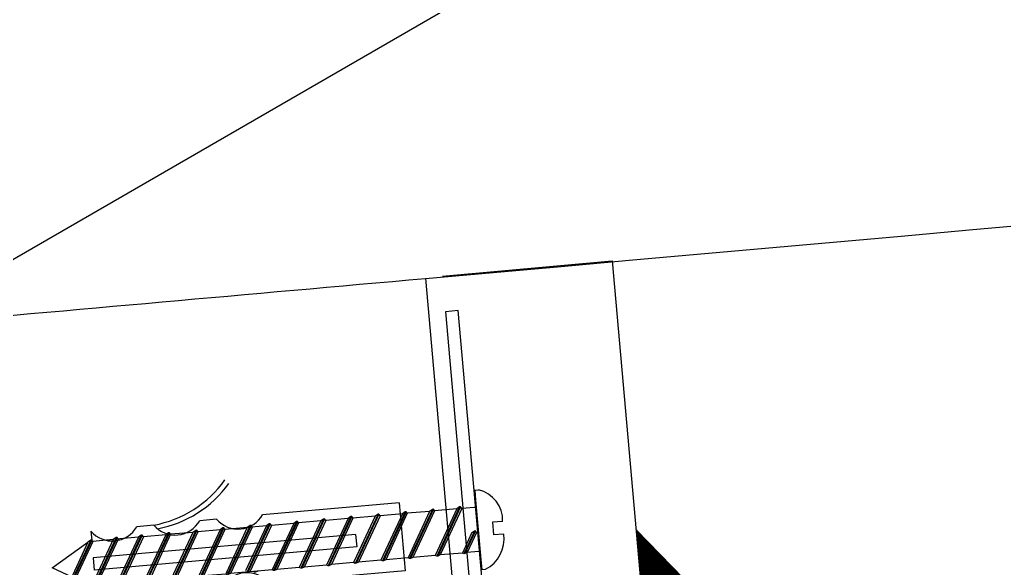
# Model space of a CAD drawing. Header units: inches. Extents: x 0 to 1813292486, y 0 to 3473589894.
# Drawn here: x 600646900.1 to 600647015.5, y 3473202910.1 to 3473202974.4 of the extents above; entities that cross this region are included whole.
import ezdxf

# ---------------------------------------------------------------- set-up
doc = ezdxf.new("R2010")
doc.units = ezdxf.units.IN
doc.header["$LTSCALE"] = 1000
doc.header["$MEASUREMENT"] = 0
for name, color, linetype in [('A-Anno-Note', 241, 'Continuous'), ('AX-MALL-P02-200$0$A-Anno-Note', 241, 'Continuous'), ('AX-MALL-WALL-P02$0$A-Anno-Note', 241, 'Continuous'), ('AX-MALL-WALL-P02-QT$0$0BJECT', 7, 'Continuous'), ('AX-MALL-WALL-P02-QT$0$1', 1, 'Continuous'), ('AX-MALL-WALL-P02-QT$0$8', 8, 'Continuous'), ('AX-MALL-WALL-P02-QT$0$8 填充 虚线 打断线 0.1', 8, 'Continuous'), ('AX-MALL-WALL-P02-QT$0$A-Anno-Note', 241, 'Continuous'), ('AX-MALL-WALL-P02-QT$0$A-Curt', 151, 'Continuous'), ('AX-MALL-WALL-P02-QT$0$A-Detl-Patt', 8, 'Continuous'), ('AX-MALL-WALL-P02-QT$0$A-Detl-Thin', 131, 'Continuous'), ('AX-MALL-WALL-P02-QT$0$A-Wall', 2, 'Continuous'), ('AX-MALL-WALL-P02-QT$0$A-Wall-Patt', 13, 'Continuous'), ('AX-MALL-WALL-P02-QT$0$F12_Submate', 8, 'Continuous'), ('AX-MALL-WALL-P02-QT$0$STSF', 2, 'Continuous'), ('PX-MALL-P02-LG$0$P-Exsh', 31, 'Continuous')]:
    doc.layers.add(name, color=color, linetype=linetype)

# ---------------------------------------------------------------- blocks, each defined once
blk = doc.blocks.new('AX-MALL-WALL-P02-QT$0$tj')
at = {"layer": 'AX-MALL-WALL-P02-QT$0$A-Detl-Patt'}
h = blk.add_hatch(dxfattribs=at)
h.set_pattern_fill('STEEL', color=256, scale=100.0000000000001, angle=50.43183869082386)
h.set_pattern_definition([(75.00000000004839, (-14278.19445574284, 156289.8254051208), (-153.3407249234246, 41.08752340989569), []), (75.00000000004839, (-14317.88195610046, 156358.5661673546), (-153.3407249234246, 41.08752340989569), [])])
edge = h.paths.add_edge_path()
edge.add_arc((274302.9537697641, 370915.3693751197), 354853.2281302969, 270.9601093956941, 275.9513128638887)
edge.add_line((311095.3180618286, 17974.67259407043), (323404.2928284407, 17664.898229599))
edge.add_arc((337498.5854798314, -5423.033113246463), 27049.98445535583, 84.4296474408203, 121.40245730350341, ccw=False)
edge.add_line((340124.270958662, 21499.21483898163), (352435.6233639717, 23411.5238032341))
edge.add_line((352435.6233639717, 23411.5238032341), (352460.3320846558, 23263.57286787033))
edge.add_arc((262948.9762239404, 558936.3422532297), 543099.989586636, 279.486523026639, 288.5053300047131)
edge.add_line((435325.042740941, 43917.80823612213), (435185.9318172932, 44187.60760259628))
edge.add_arc((262948.9762341097, 558936.342259489), 542799.9895904897, 279.51816553668203, 288.50044427399206, ccw=False)
edge.add_line((352706.5441896915, 23608.95860147476), (352681.7270303965, 23756.88773488998))
edge.add_line((352681.7270303965, 23756.88773488998), (340117.7681742907, 21803.84383869171))
edge.add_arc((337510.0970116529, -5455.006554111635), 27383.29552171703, 84.53552636432372, 121.2026843873002)
edge.add_line((323323.7129554749, 17967.02113437653), (311085.7617697716, 18275.00808191299))
edge.add_arc((274273.8104503512, 371474.5356685471), 355112.6948552598, 270.96411062040687, 275.9501261722048, ccw=False)
edge.add_line((280248.9759351015, 16412.11376953125), (280248.9759185314, 16111.96136569977))
blk = doc.blocks.new('AX-MALL-WALL-P02-QT$0$pzd')
for p, q in [((-46.99231773451902, 3.870509743701405), (-46.98238723502436, 2.827295852588577)), ((-51.89071414621139, 3.637978807091713e-12), (-47.44426745038072, 2.627295852584211)), ((-47.4650342187233, -2.549312040882796), (-51.89071414621139, 3.637978807091713e-12)), ((-46.99816657703195, 0.7273625492634892), (-46.99816657703195, -0.7147973545615969)), ((-46.99231773451902, -3.870509743701405), (-46.99231773451902, -2.585558247239533))]:
    blk.add_line(p, q)
at = {"layer": 'AX-MALL-WALL-P02-QT$0$0BJECT'}
for p, q in [((-39.582473202041, 3.913673162471241), (-41.582473202041, 3.913673162471241)), ((-32.17262866956298, 3.956836581233802), (-34.17262866956298, 3.956836581233802)), ((-10.70183767256094, 4.000000000003638), (-26.76278413708496, 4.000000000003638)), ((-10.67745417730475, 4.000000000003638), (-10.67745417730475, -3.999999999996362)), ((-16.10487232582818, 0.7273625492634892), (-46.99816657703195, 0.7273625492634892)), ((-16.10487232582818, 0.7273625492634892), (-16.10487232582818, -0.7147973545615969)), ((-16.10487232582818, -0.7147973545615969), (-46.99816657703195, -0.7147973545615969)), ((-39.582473202041, -3.913673162471241), (-41.582473202041, -3.913673162471241)), ((-32.17262866956298, -3.956836581233802), (-34.17262866956298, -3.956836581233802)), ((-10.67745417730475, -3.999999999996362), (-26.76278413708496, -3.999999999996362)), ((-30.79212488308258, -8.462003983000614), (-30.37328007823089, -8.00474198261145))]:
    blk.add_line(p, q, dxfattribs=at)
for centre, radius, start, end in [((-40.90485334786354, 17.23789096762266), 13.38967771715128, 275.6678372151979, 319.0483574165744), ((-40.48600854301185, 16.78062896724077), 13.38967771715128, 275.6678372151979, 319.0483574165744), ((-44.30262324288196, 5.800649567903747), 3.310573394341929, 215.6634335188293, 325.2508364694484), ((-36.89277871040395, 5.843812986673584), 3.310573394341929, 215.6634335188293, 325.2508364694484), ((-29.48293417792593, 5.886976405436144), 3.310573394341929, 215.6634335188293, 325.2508364694484), ((-44.30262324288196, -5.800649567903747), 3.310573394341929, 34.7491635305516, 144.3365664811707), ((-36.89277871040395, -5.843812986669946), 3.310573394341929, 34.7491635305516, 144.3365664811707), ((-40.48600854301185, -16.78062896723713), 13.38967771715128, 40.95164258342553, 84.33216278480212), ((-29.48293417792593, -5.886976405436144), 3.310573394341929, 34.7491635305516, 144.3365664811707), ((-40.90485334786354, -17.23789096762266), 13.38967771715128, 40.95164258342553, 84.33216278480212)]:
    blk.add_arc(centre, radius, start, end, dxfattribs=at)
at = {"layer": 'AX-MALL-WALL-P02-QT$0$1', "linetype": 'Continuous'}
for p, q in [((-1.738379279267974, 4.66547399999763), (-1.736824256469845, 3.483230871865089)), ((-1.736824256469845, 4.669052371904399), (-1.288217818088015, 4.665473936289345)), ((-1.736824256469845, 3.483230871865089), (-1.736824256469845, -3.483230871865089)), ((1.202833203278715, 0.744011025668442), (0, 0.744011025668442)), ((0, 0.744011025668442), (0, -0.744011025668442)), ((1.202833203278715, -0.744011025668442), (0, -0.744011025668442)), ((-1.736824256469845, -3.483230871865089), (-1.736824256469845, -4.669052371904399)), ((-1.736824256469845, -4.669052371904399), (-1.299382817625883, -4.669052371897124))]:
    blk.add_line(p, q, dxfattribs=at)
at = {"layer": 'AX-MALL-WALL-P02-QT$0$1', "color": 2, "linetype": 'Continuous'}
for p, q in [((-47.44426745038072, 2.627295852584211), (-49.83636145586206, -1.515932501384668)), ((-47.09785728885618, 2.827295852588577), (-49.66315637509979, -1.615932501383213)), ((-46.98238723502436, 2.827295852588577), (-49.54768632126797, -1.615932501383213)), ((-46.86691718119255, 2.627295852584211), (-49.25901118667389, -1.515932501384668)), ((-44.46281281895062, 2.650687959114293), (-47.4650342187233, -2.549312040882796)), ((-47.09785728885618, 2.827295852588577), (-47.44426745038072, 2.627295852584211)), ((-44.11640265742608, 2.850687959118659), (-47.29182913797558, -2.649312040881341)), ((-44.00093260359426, 2.850687959118659), (-47.17635908412922, -2.649312040881341)), ((-46.98238723502436, 2.827295852588577), (-47.09785728885618, 2.827295852588577)), ((-47.08435184985865, 2.650687959114293), (-47.08546254974499, 2.650687959114293)), ((-46.86691718119255, 2.627295852584211), (-46.98238723502436, 2.827295852588577)), ((-43.88546254976245, 2.650687959114293), (-46.88768394953513, -2.549312040882796)), ((-44.46281281895062, 2.650687959114293), (-46.88042262019007, 2.650687959114293)), ((-44.11640265742608, 2.850687959118659), (-44.46281281895062, 2.650687959114293)), ((-41.48246888740687, 2.674080065644375), (-44.38924201999907, -2.360598686082085)), ((-41.13605872589687, 2.874080065648741), (-44.31148520643183, -2.625919934351259)), ((-41.02058867205051, 2.874080065648741), (-44.19601515260001, -2.625919934351259)), ((-44.00093260359426, 2.850687959118659), (-44.11640265742608, 2.850687959118659)), ((-41.48246888740687, 2.674080065644375), (-44.10289721842855, 2.674080065644375)), ((-43.88546254976245, 2.650687959114293), (-44.00093260359426, 2.850687959118659)), ((-40.90511861820414, 2.674080065644375), (-43.90734001800593, -2.525919934352714)), ((-41.13605872589687, 2.874080065648741), (-41.48246888740687, 2.674080065644375)), ((-38.28246888740978, 2.674080065644375), (-41.28469028718246, -2.525919934352714)), ((-41.02058867205051, 2.874080065648741), (-41.13605872589687, 2.874080065648741)), ((-37.93605872588523, 2.874080065648741), (-41.11148520643474, -2.625919934351259)), ((-40.90511861820414, 2.674080065644375), (-41.02058867205051, 2.874080065648741)), ((-37.82058867205342, 2.874080065648741), (-40.99601515258837, -2.625919934351259)), ((-38.28246888740978, 2.674080065644375), (-40.90511861820414, 2.674080065644375)), ((-37.7051186182216, 2.674080065644375), (-40.70734001799428, -2.525919934352714)), ((-37.93605872588523, 2.874080065648741), (-38.28246888740978, 2.674080065644375)), ((-35.08246888739814, 2.674080065644375), (-38.08469028718537, -2.525919934352714)), ((-37.82058867205342, 2.874080065648741), (-37.93605872588523, 2.874080065648741)), ((-34.73605872588814, 2.874080065648741), (-37.91148520643765, -2.625919934351259)), ((-37.7051186182216, 2.674080065644375), (-37.82058867205342, 2.874080065648741)), ((-34.62058867204178, 2.874080065648741), (-37.79601515259128, -2.625919934351259)), ((-35.08246888739814, 2.674080065644375), (-37.7051186182216, 2.674080065644375)), ((-34.50511861820996, 2.674080065644375), (-37.50734001799719, -2.525919934352714)), ((-34.73605872588814, 2.874080065648741), (-35.08246888739814, 2.674080065644375)), ((-31.88246888740105, 2.674080065644375), (-34.88469028718828, -2.525919934352714)), ((-34.62058867204178, 2.874080065648741), (-34.73605872588814, 2.874080065648741)), ((-31.53605872589105, 2.874080065648741), (-34.711485206426, -2.625919934351259)), ((-34.50511861820996, 2.674080065644375), (-34.62058867204178, 2.874080065648741)), ((-31.42058867205924, 2.874080065648741), (-34.59601515259419, -2.625919934351259)), ((-31.88246888740105, 2.674080065644375), (-34.50511861820996, 2.674080065644375)), ((-31.30511861821287, 2.674080065644375), (-34.3073400180001, -2.525919934352714)), ((-31.53605872589105, 2.874080065648741), (-31.88246888740105, 2.674080065644375)), ((-28.68469028719119, 2.674080065644375), (-31.59146341978339, -2.360598686082085)), ((-31.42058867205924, 2.874080065648741), (-31.53605872589105, 2.874080065648741)), ((-28.33828012568119, 2.874080065648741), (-31.51370660621615, -2.625919934351259)), ((-31.30511861821287, 2.674080065644375), (-31.42058867205924, 2.874080065648741)), ((-28.22281007183483, 2.874080065648741), (-31.39823655238433, -2.625919934351259)), ((-28.68469028719119, 2.674080065644375), (-31.30511861821287, 2.674080065644375)), ((-28.10734001798846, 2.674080065644375), (-31.10956141779025, -2.525919934352714)), ((-26.42037843087746, 2.674080065644375), (-29.32715156346967, -2.360598686082085)), ((-26.07396826935292, 2.874080065648741), (-29.24939474988787, -2.625919934351259)), ((-25.9584982155211, 2.874080065648741), (-29.13392469605606, -2.625919934351259)), ((-26.42037843087746, 2.674080065644375), (-29.04080676189915, 2.674080065644375)), ((-25.84302816167474, 2.674080065644375), (-28.84524956146197, -2.525919934352714)), ((-28.33828012568119, 2.874080065648741), (-28.68469028719119, 2.674080065644375)), ((-28.22281007183483, 2.874080065648741), (-28.33828012568119, 2.874080065648741)), ((-28.10734001798846, 2.674080065644375), (-28.22281007183483, 2.874080065648741)), ((-26.07396826935292, 2.874080065648741), (-26.42037843087746, 2.674080065644375)), ((-23.22037843086582, 2.674080065644375), (-26.22259983065305, -2.525919934352714)), ((-25.9584982155211, 2.874080065648741), (-26.07396826935292, 2.874080065648741)), ((-22.87396826935583, 2.874080065648741), (-26.04939474990533, -2.625919934351259)), ((-25.84302816167474, 2.674080065644375), (-25.9584982155211, 2.874080065648741)), ((-22.75849821550946, 2.874080065648741), (-25.93392469605897, -2.625919934351259)), ((-23.22037843086582, 2.674080065644375), (-25.84302816167474, 2.674080065644375)), ((-22.64302816167765, 2.674080065644375), (-25.64524956146488, -2.525919934352714)), ((-22.87396826935583, 2.874080065648741), (-23.22037843086582, 2.674080065644375)), ((-20.02037843086873, 2.674080065644375), (-23.02259983065596, -2.525919934352714)), ((-22.75849821550946, 2.874080065648741), (-22.87396826935583, 2.874080065648741)), ((-19.67396826935874, 2.874080065648741), (-22.84939474989369, -2.625919934351259)), ((-22.64302816167765, 2.674080065644375), (-22.75849821550946, 2.874080065648741)), ((-19.55849821551237, 2.874080065648741), (-22.73392469606188, -2.625919934351259)), ((-20.02037843086873, 2.674080065644375), (-22.64302816167765, 2.674080065644375)), ((-19.44302816168056, 2.674080065644375), (-22.44524956146779, -2.525919934352714)), ((-19.67396826935874, 2.874080065648741), (-20.02037843086873, 2.674080065644375)), ((-16.82037843087164, 2.674080065644375), (-19.82259983064432, -2.525919934352714)), ((-19.55849821551237, 2.874080065648741), (-19.67396826935874, 2.874080065648741)), ((-16.4739682693471, 2.874080065648741), (-19.6493947498966, -2.625919934351259)), ((-19.44302816168056, 2.674080065644375), (-19.55849821551237, 2.874080065648741)), ((-16.35849821551528, 2.874080065648741), (-19.53392469605024, -2.625919934351259)), ((-16.82037843087164, 2.674080065644375), (-19.44302816168056, 2.674080065644375)), ((-16.24302816168347, 2.674080065644375), (-19.24524956145615, -2.525919934352714)), ((-16.4739682693471, 2.874080065648741), (-16.82037843087164, 2.674080065644375)), ((-13.62259983066178, 2.674080065644375), (-16.52937296325399, -2.360598686082085)), ((-16.35849821551528, 2.874080065648741), (-16.4739682693471, 2.874080065648741)), ((-13.27618966913724, 2.874080065648741), (-16.45161614968674, -2.625919934351259)), ((-16.24302816168347, 2.674080065644375), (-16.35849821551528, 2.874080065648741)), ((-13.16071961530542, 2.874080065648741), (-16.33614609584038, -2.625919934351259)), ((-13.62259983066178, 2.674080065644375), (-16.24302816168347, 2.674080065644375)), ((-13.04524956145906, 2.674080065644375), (-16.04747096124629, -2.525919934352714)), ((-13.27618966913724, 2.874080065648741), (-13.62259983066178, 2.674080065644375)), ((-10.42259983065014, 2.674080065644375), (-13.42482123043737, -2.525919934352714)), ((-13.16071961530542, 2.874080065648741), (-13.27618966913724, 2.874080065648741)), ((-10.07618966914015, 2.874080065648741), (-13.25161614968965, -2.625919934351259)), ((-13.04524956145906, 2.674080065644375), (-13.16071961530542, 2.874080065648741)), ((-9.960719615293783, 2.874080065648741), (-13.13614609584329, -2.625919934351259)), ((-10.42259983065014, 2.674080065644375), (-13.04524956145906, 2.674080065644375)), ((-9.84524956146197, 2.674080065644375), (-12.8474709612492, -2.525919934352714)), ((-10.07618966914015, 2.874080065648741), (-10.42259983065014, 2.674080065644375)), ((-7.222599830653053, 2.674080065644375), (-10.22482123044028, -2.525919934352714)), ((-9.960719615293783, 2.874080065648741), (-10.07618966914015, 2.874080065648741)), ((-6.876189669143059, 2.874080065648741), (-10.05161614967801, -2.625919934351259)), ((-9.84524956146197, 2.674080065644375), (-9.960719615293783, 2.874080065648741)), ((-6.760719615311245, 2.874080065648741), (-9.936146095846198, -2.625919934351259)), ((-7.222599830653053, 2.674080065644375), (-9.84524956146197, 2.674080065644375)), ((-6.64524956146488, 2.674080065644375), (-9.647470961252111, -2.525919934352714)), ((-6.876189669143059, 2.874080065648741), (-7.222599830653053, 2.674080065644375)), ((-4.022599830655963, 2.674080065644375), (-7.024821230443195, -2.525919934352714)), ((-6.760719615311245, 2.874080065648741), (-6.876189669143059, 2.874080065648741)), ((-3.676189669131418, 2.874080065648741), (-6.851616149680922, -2.625919934351259)), ((-6.64524956146488, 2.674080065644375), (-6.760719615311245, 2.874080065648741)), ((-3.560719615299604, 2.874080065648741), (-6.736146095849108, -2.625919934351259)), ((-4.022599830655963, 2.674080065644375), (-6.64524956146488, 2.674080065644375)), ((-3.44524956146779, 2.674080065644375), (-6.447470961240469, -2.525919934352714)), ((-3.676189669131418, 2.874080065648741), (-4.022599830655963, 2.674080065644375)), ((-3.560719615299604, 2.874080065648741), (-3.676189669131418, 2.874080065648741)), ((-3.44524956146779, 2.674080065644375), (-3.560719615299604, 2.874080065648741)), ((-1.94636026135413, 2.674080065644375), (-3.44524956146779, 2.674080065644375)), ((-1.794442259488278, 2.7438022680617), (-1.794442259488278, -2.626583945562743)), ((-30.39425014045264, -0.2908120360771136), (-31.68469028719119, -2.525919934352714)), ((-15.33215968390869, -0.2908120360771136), (-16.62259983066178, -2.525919934352714)), ((-2.534381083707558, -0.2908120360771136), (-3.824821230446105, -2.525919934352714)), ((-2.187970922197565, -0.09081203608002397), (-3.651616149683832, -2.625919934351259)), ((-2.072500868351199, -0.09081203608002397), (-3.536146095852018, -2.625919934351259)), ((-1.957030814504833, -0.2908120360771136), (-3.247470961257932, -2.525919934352714)), ((-2.187970922197565, -0.09081203608002397), (-2.534381083707558, -0.2908120360771136)), ((-2.072500868351199, -0.09081203608002397), (-2.187970922197565, -0.09081203608002397)), ((-1.957030814504833, -0.2908120360771136), (-2.072500868351199, -0.09081203608002397)), ((-49.66315637509979, -1.615932501383213), (-49.83636145586206, -1.515932501384668)), ((-49.54768632126797, -1.615932501383213), (-49.66315637509979, -1.615932501383213)), ((-49.25901118667389, -1.515932501384668), (-49.54768632126797, -1.615932501383213)), ((-47.29182913797558, -2.649312040881341), (-47.4650342187233, -2.549312040882796)), ((-47.17635908412922, -2.649312040881341), (-47.29182913797558, -2.649312040881341)), ((-46.88768394953513, -2.549312040882796), (-47.17635908412922, -2.649312040881341)), ((-44.26503421872621, -2.549312040882796), (-46.88768394953513, -2.549312040882796)), ((-44.09182913797849, -2.649312040881341), (-44.26503421872621, -2.549312040882796)), ((-43.97635908413213, -2.649312040881341), (-44.09182913797849, -2.649312040881341)), ((-43.68768394953804, -2.549312040882796), (-43.97635908413213, -2.649312040881341)), ((-41.28469028718246, -2.525919934352714), (-43.90734001800593, -2.525919934352714)), ((-41.11148520643474, -2.625919934351259), (-41.28469028718246, -2.525919934352714)), ((-40.99601515258837, -2.625919934351259), (-41.11148520643474, -2.625919934351259)), ((-40.70734001799428, -2.525919934352714), (-40.99601515258837, -2.625919934351259)), ((-38.08469028718537, -2.525919934352714), (-40.70734001799428, -2.525919934352714)), ((-37.91148520643765, -2.625919934351259), (-38.08469028718537, -2.525919934352714)), ((-37.79601515259128, -2.625919934351259), (-37.91148520643765, -2.625919934351259)), ((-37.50734001799719, -2.525919934352714), (-37.79601515259128, -2.625919934351259)), ((-34.88469028718828, -2.525919934352714), (-37.50734001799719, -2.525919934352714)), ((-34.711485206426, -2.625919934351259), (-34.88469028718828, -2.525919934352714)), ((-34.59601515259419, -2.625919934351259), (-34.711485206426, -2.625919934351259)), ((-34.3073400180001, -2.525919934352714), (-34.59601515259419, -2.625919934351259)), ((-31.68469028719119, -2.525919934352714), (-34.3073400180001, -2.525919934352714)), ((-31.51148520642892, -2.625919934351259), (-31.68469028719119, -2.525919934352714)), ((-31.3960151525971, -2.625919934351259), (-31.51148520642892, -2.625919934351259)), ((-31.10734001800301, -2.525919934352714), (-31.3960151525971, -2.625919934351259)), ((-28.48691168696678, -2.525919934352714), (-31.10956141779025, -2.525919934352714)), ((-26.22259983065305, -2.525919934352714), (-28.84524956146197, -2.525919934352714)), ((-28.31370660621906, -2.625919934351259), (-28.48691168696678, -2.525919934352714)), ((-28.19823655237269, -2.625919934351259), (-28.31370660621906, -2.625919934351259)), ((-27.9095614177786, -2.525919934352714), (-28.19823655237269, -2.625919934351259)), ((-26.04939474990533, -2.625919934351259), (-26.22259983065305, -2.525919934352714)), ((-25.93392469605897, -2.625919934351259), (-26.04939474990533, -2.625919934351259)), ((-25.64524956146488, -2.525919934352714), (-25.93392469605897, -2.625919934351259)), ((-23.02259983065596, -2.525919934352714), (-25.64524956146488, -2.525919934352714)), ((-22.84939474989369, -2.625919934351259), (-23.02259983065596, -2.525919934352714)), ((-22.73392469606188, -2.625919934351259), (-22.84939474989369, -2.625919934351259)), ((-22.44524956146779, -2.525919934352714), (-22.73392469606188, -2.625919934351259)), ((-19.82259983064432, -2.525919934352714), (-22.44524956146779, -2.525919934352714)), ((-19.6493947498966, -2.625919934351259), (-19.82259983064432, -2.525919934352714)), ((-19.53392469605024, -2.625919934351259), (-19.6493947498966, -2.625919934351259)), ((-19.24524956145615, -2.525919934352714), (-19.53392469605024, -2.625919934351259)), ((-16.62259983066178, -2.525919934352714), (-19.24524956145615, -2.525919934352714)), ((-16.44939474989951, -2.625919934351259), (-16.62259983066178, -2.525919934352714)), ((-16.3339246960677, -2.625919934351259), (-16.44939474989951, -2.625919934351259)), ((-16.04524956147361, -2.525919934352714), (-16.3339246960677, -2.625919934351259)), ((-13.42482123043737, -2.525919934352714), (-16.04747096124629, -2.525919934352714)), ((-13.25161614968965, -2.625919934351259), (-13.42482123043737, -2.525919934352714)), ((-13.13614609584329, -2.625919934351259), (-13.25161614968965, -2.625919934351259)), ((-12.8474709612492, -2.525919934352714), (-13.13614609584329, -2.625919934351259)), ((-10.22482123044028, -2.525919934352714), (-12.8474709612492, -2.525919934352714)), ((-10.05161614967801, -2.625919934351259), (-10.22482123044028, -2.525919934352714)), ((-9.936146095846198, -2.625919934351259), (-10.05161614967801, -2.625919934351259)), ((-9.647470961252111, -2.525919934352714), (-9.936146095846198, -2.625919934351259)), ((-7.024821230443195, -2.525919934352714), (-9.647470961252111, -2.525919934352714)), ((-6.851616149680922, -2.625919934351259), (-7.024821230443195, -2.525919934352714)), ((-6.736146095849108, -2.625919934351259), (-6.851616149680922, -2.625919934351259)), ((-6.447470961240469, -2.525919934352714), (-6.736146095849108, -2.625919934351259)), ((-3.824821230446105, -2.525919934352714), (-6.447470961240469, -2.525919934352714)), ((-3.651616149683832, -2.625919934351259), (-3.824821230446105, -2.525919934352714)), ((-3.536146095852018, -2.625919934351259), (-3.651616149683832, -2.625919934351259)), ((-3.247470961257932, -2.525919934352714), (-3.536146095852018, -2.625919934351259)), ((-1.94636026135413, -2.525919934352714), (-3.247470961257932, -2.525919934352714))]:
    blk.add_line(p, q, dxfattribs=at)
at = {"layer": 'AX-MALL-WALL-P02-QT$0$1', "linetype": 'Continuous'}
for centre, radius, start, end in [((-2.403435083848308, 1.205115724722418), 3.635627662754216, 352.713582822098, 72.32148330197641), ((-2.836932293008431, -0.9287610150240653), 4.043987861451619, 292.3464590782594, 2.618474797892668)]:
    blk.add_arc(centre, radius, start, end, dxfattribs=at)
at = {"layer": 'AX-MALL-WALL-P02-QT$0$1', "color": 2, "linetype": 'Continuous'}
for centre, start, end in [((-1.94636026135413, 2.874080065648741), 270, 0), ((-1.94636026135413, -2.725919934349804), 0, 90)]:
    blk.add_arc(centre, 0.2, start, end, dxfattribs=at)
blk = doc.blocks.new('AX-MALL-WALL-P02-QT$0$A$C6881390A')
at = {"layer": 'AX-MALL-WALL-P02-QT$0$F12_Submate'}
h = blk.add_hatch(dxfattribs=at)
h.set_pattern_fill('ANSI37', color=8, angle=-90.00000000000001)
h.set_pattern_definition([(134.9999999999999, (-14682478.60183269, -8841814.13351081), (-1.122532015133645, -1.122532015133644), []), (225, (-14682478.60183269, -8841814.13351081), (1.122532015133644, -1.122532015133645), [])])
edge = h.paths.add_edge_path()
edge.add_arc((26.57168748229742, 23.04584885388613), 30.44683844307944, 209.2218239341857, 229.2162189367104, ccw=False)
edge.add_line((-0.0003702491521835327, 8.181942267343402), (0, 0))
edge.add_line((-1.862645149230957e-09, -1.862645149230957e-09), (6.683621030300856, -0.007888024672865866))
at = {"layer": 'AX-MALL-WALL-P02-QT$0$F12_Submate', "color": 8}
blk.add_arc((26.57168742641807, 23.04584880732), 30.44683837110825, 209.2218238730674, 229.2162189518421, dxfattribs=at)
blk = doc.blocks.new('AX-MALL-WALL-P02-QT$0$A$C063F76F4')
at = {"layer": 'AX-MALL-WALL-P02-QT$0$8 填充 虚线 打断线 0.1', "ltscale": 80}
h = blk.add_hatch(dxfattribs=at)
h.set_pattern_fill('DOTS', color=256, style=0)
h.set_pattern_definition([(0, (-15077949.70104506, -8499354.185964877), (0.79375, -1.5875), [0, -1.5875])])
h.paths.add_polyline_path([(20, 160.9673534315079), (1.500000001862645, 160.9673534333706), (1.5, 195.8044423684478), (0, 195.8044423684478), (0, 200), (19.99999913014472, 200)])
at = {"layer": 'AX-MALL-WALL-P02-QT$0$8', "ltscale": 80}
blk.add_lwpolyline([(0, 200), (19.99999846145511, 200), (20.00004668906331, 55.00208372995257)], dxfattribs=at)
at = {"layer": 'AX-MALL-WALL-P02-QT$0$STSF'}
blk.add_lwpolyline([(0, 54.99999996088445), (0, 10.42926629818976), (1.5, 10.42926629818976), (1.5, 53.49999996088445), (15.29999990202487, 53.49999996088445), (15.29999990388751, 160.9673534315079), (1.5, 160.9673534315079), (1.5, 195.8044423684478), (0, 195.8044423684478), (0, 159.4673534315079), (13.79999990388751, 159.4673534315079), (13.79999990947545, 54.99999996088445), (0, 54.99999996088445)], dxfattribs=at)
at = {"color": 8}
blk.add_blockref('AX-MALL-WALL-P02-QT$0$pzd', (3.294441798701882, 170), dxfattribs=at)
at = {"color": 6, "ltscale": 10}
blk.add_blockref('AX-MALL-WALL-P02-QT$0$A$C6881390A', (19.99999990314245, 160.2000001762062), dxfattribs=at)
blk = doc.blocks.new('AX-MALL-WALL-P02-QT$0$A$C29A03729')
at = {"color": 6, "ltscale": 10, "rotation": 15.0579728388687}
blk.add_blockref('AX-MALL-WALL-P02-QT$0$A$C063F76F4', (156.6843519806862, 42.24924168153666), dxfattribs=at)
blk = doc.blocks.new('AX-MALL-WALL-P02-QT$0$mqst2')
at = {"color": 6, "ltscale": 10, "rotation": 350.0075350997515}
blk.add_blockref('AX-MALL-WALL-P02-QT$0$A$C29A03729', (433215.644611001, -44543.36596298218), dxfattribs=at)
blk = doc.blocks.new('AX-MALL-WALL-P02-QT')
at = {"layer": 'AX-MALL-WALL-P02-QT$0$A-Wall-Patt'}
h = blk.add_hatch(dxfattribs=at)
h.set_pattern_fill('普通砖', color=256, scale=200, style=0)
h.set_pattern_definition([(45, (0, 359.0227), (-353.55353201463, 353.55353201463), [])])
h.paths.add_polyline_path([(600442610.8811008, 3473039866.984629), (600442579.9622065, 3473039771.769019, 7.941128424899143e-05), (600442745.3508512, 3473039726.355949), (600442798.2769167, 3473039919.225935, -2.870807312905081e-05), (600442738.5075426, 3473039935.631129)])
at = {"layer": 'AX-MALL-WALL-P02-QT$0$A-Curt'}
for centre, radius, start, end in [((600585645.7280904, 3473560475.277478), 539799.9602671416, 254.6550108389757, 254.7637215777336), ((600585645.7278692, 3473560475.277606), 539866.6269979265, 254.655010865196, 254.7637320897909)]:
    blk.add_arc(centre, radius, start, end, dxfattribs=at)
at = {"layer": 'AX-MALL-WALL-P02-QT$0$A-Wall'}
blk.add_line((600442798.2769167, 3473039919.225935), (600442745.3508512, 3473039726.355949), dxfattribs=at)
blk.add_arc((600585630.5950956, 3473560420.164271), 539742.8072005877, 254.6484323751896, 254.6550117809008, dxfattribs=at)
at = {"layer": 'AX-MALL-WALL-P02-QT$0$A-Anno-Note', "rotation": 339.5681613092181}
blk.add_blockref('AX-MALL-WALL-P02-QT$0$mqst2', (600052179.2710491, 3473232742.396311), dxfattribs=at)
at = {"layer": 'AX-MALL-WALL-P02-QT$0$A-Detl-Thin', "rotation": 339.5681613091762}
blk.add_blockref('AX-MALL-WALL-P02-QT$0$tj', (600144118.6961328, 3473128496.287411), dxfattribs=at)
blk = doc.blocks.new('AX-MALL-WALL-P02')
at = {"layer": 'AX-MALL-WALL-P02$0$A-Anno-Note'}
blk.add_blockref('AX-MALL-WALL-P02-QT', (0, 0), dxfattribs=at)
blk = doc.blocks.new('PX-MALL-P02-LG$0$MHQ')
at = {"layer": 'PX-MALL-P02-LG$0$P-Exsh', "ltscale": 0.7}
blk.add_lwpolyline([(0, 346.4101615137042), (-200, -1.455191522836685e-11), (200, -1.455191522836685e-11)], close=True, dxfattribs=at)
blk.add_lwpolyline([(0, 346.4101615137042), (-200, -1.455191522836685e-11), (200, -1.455191522836685e-11)], close=True, dxfattribs=at)
blk.add_lwpolyline([(0, 346.4101615137042), (-200, -1.455191522836685e-11), (200, -1.455191522836685e-11)], close=True, dxfattribs=at)
blk = doc.blocks.new('PX-MALL-P02-LG$0$A$C301F1425')
at = {"layer": 'PX-MALL-P02-LG$0$P-Exsh', "ltscale": 0.7}
blk.add_blockref('PX-MALL-P02-LG$0$MHQ', (-200, 1.455191522836685e-11), dxfattribs=at)
blk = doc.blocks.new('PX-MALL-P02-LG')
at = {"xscale": -0.6600000001490107, "yscale": 0.660000000149011, "zscale": 0.660000000149011, "rotation": 249.5681618208259}
blk.add_blockref('PX-MALL-P02-LG$0$A$C301F1425', (600442830.6680882, 3473040183.022389), dxfattribs=at)
blk = doc.blocks.new('AX-MALL-P02-200')
at = {"layer": 'AX-MALL-P02-200$0$A-Anno-Note'}
blk.add_blockref('AX-MALL-WALL-P02', (0, 0), dxfattribs=at)
blk.add_blockref('PX-MALL-P02-LG', (0, 0), dxfattribs=at)

msp = doc.modelspace()

# ---------------------------------------------------------------- block references
at = {"layer": 'A-Anno-Note', "rotation": 20.43183869077545}
msp.add_blockref('AX-MALL-P02-200', (1250392458.527329, 9048125.682563305), dxfattribs=at)

doc.saveas('drawing.dxf')
